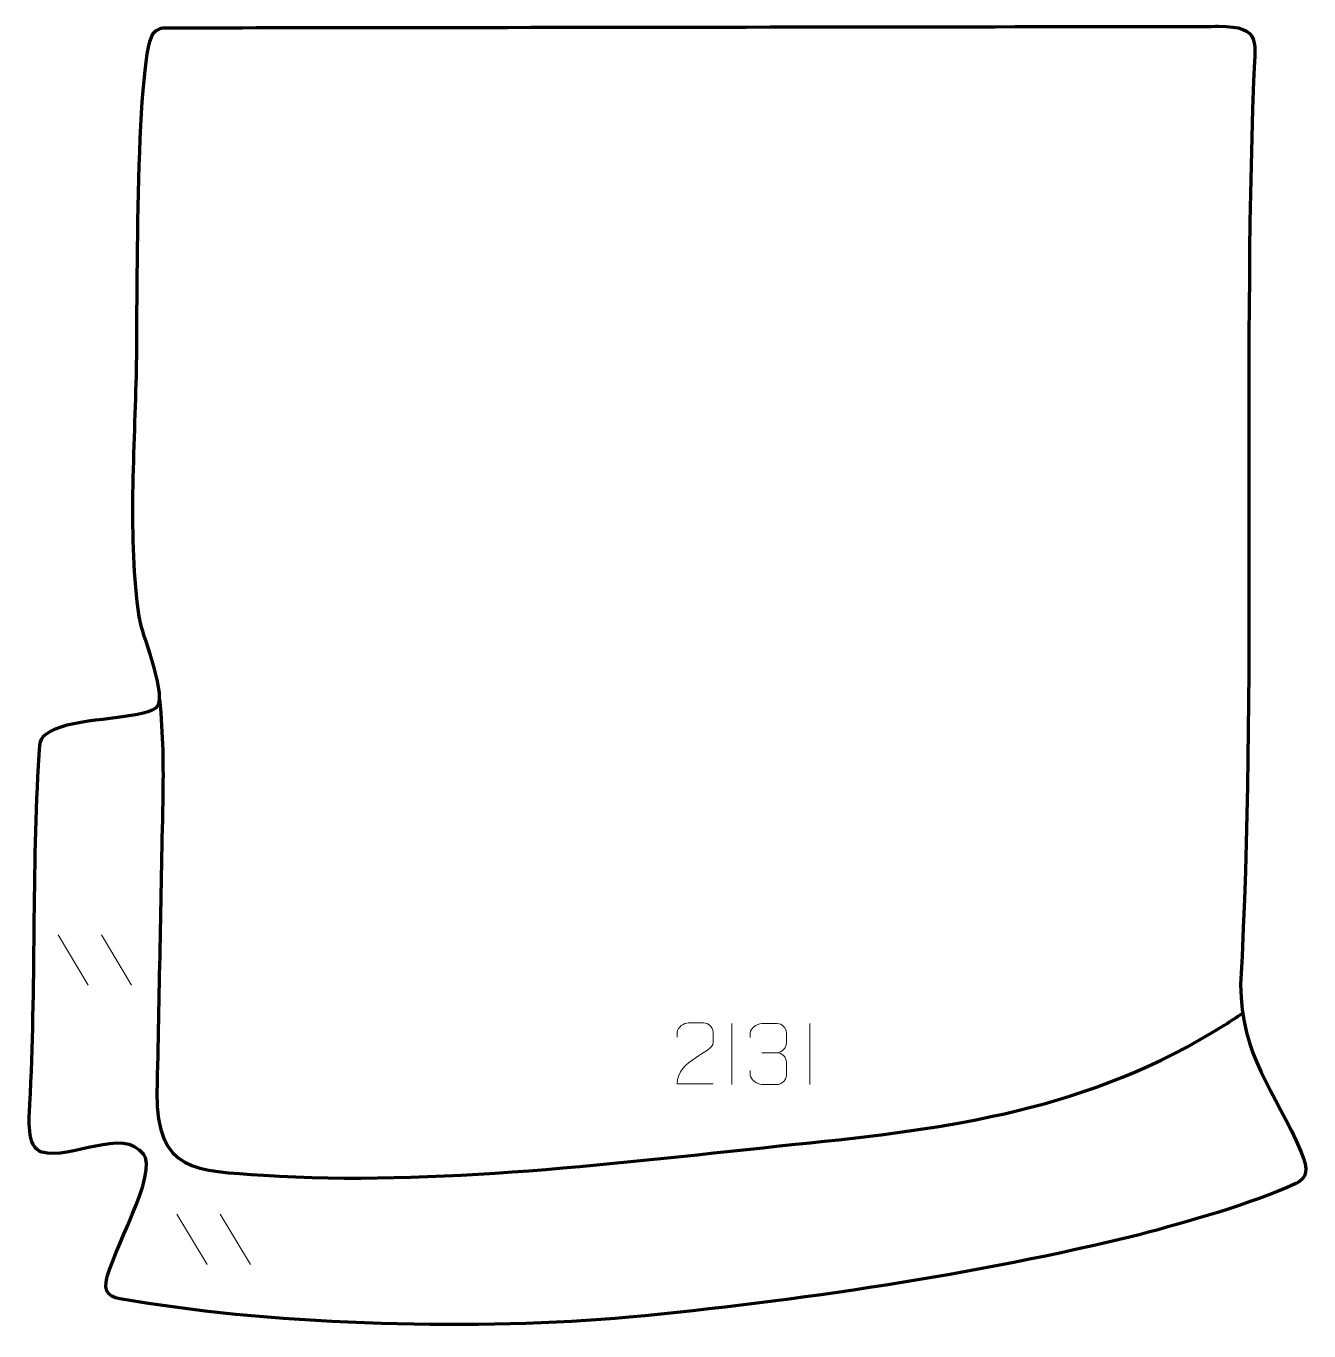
# Model space of a CAD drawing. Header units: millimetres. Extents: x -567 to -42, y 251 to 785.
import ezdxf

# ---------------------------------------------------------------- set-up
doc = ezdxf.new("R2010")
doc.units = ezdxf.units.MM
doc.header["$MEASUREMENT"] = 0
doc.layers.add('layer 2', color=7, linetype='Continuous')
doc.layers.add('layer 3', color=7, linetype='Continuous')

msp = doc.modelspace()

# ---------------------------------------------------------------- linework, layer by layer
at = {"layer": 'layer 2', "color": 142, "lineweight": 158}
msp.add_open_spline([(-512.457, 509.8243), (-511.0567, 494.3792), (-510.8761, 483.231), (-511.1845, 467.7538), (-511.1845, 467.7538), (-511.9751, 428.0687), (-512.7149, 388.3834), (-513.5371, 348.6988), (-513.5371, 348.6988), (-513.7607, 316.0755), (-497.5417, 316.7821), (-469.9228, 314.9244), (-469.9228, 314.9244), (-400.4795, 310.2536), (-322.2191, 320.241), (-252.2151, 327.5514), (-252.2151, 327.5514), (-188.5681, 334.0451), (-131.9034, 341.5211), (-76.4941, 376.4782), (-76.4941, 376.4782), (-74.128, 378.0086), (-71.7621, 379.5391), (-69.3947, 381.0674)], degree=3, knots=[0, 0, 0, 0, 0.14285714, 0.14285714, 0.14285714, 0.14285714, 0.28571429, 0.28571429, 0.28571429, 0.28571429, 0.42857143, 0.42857143, 0.42857143, 0.42857143, 0.57142857, 0.57142857, 0.57142857, 0.57142857, 0.71428571, 0.71428571, 0.71428571, 0.71428571, 1, 1, 1, 1], dxfattribs=at)
at = {"layer": 'layer 2', "color": 250, "lineweight": 9}
for points in [[(-554.0154, 413.2415), (-554.0154, 413.2415), (-541.6511, 392.6972), (-541.6511, 392.6972)], [(-536.2855, 413.2415), (-536.2855, 413.2415), (-523.9212, 392.6972), (-523.9212, 392.6972)], [(-278.3276, 376.9642), (-278.3276, 376.9642), (-278.3276, 351.9901), (-278.3276, 351.9901)], [(-246.3276, 376.9642), (-246.3276, 376.9642), (-246.3276, 351.9901), (-246.3276, 351.9901)], [(-265.9825, 365.0244), (-265.9825, 365.0244), (-259.7861, 365.0244), (-259.7861, 365.0244)], [(-505.3321, 298.9414), (-505.3321, 298.9414), (-492.9678, 278.3971), (-492.9678, 278.3971)], [(-487.6022, 298.9414), (-487.6022, 298.9414), (-475.2379, 278.3971), (-475.2379, 278.3971)]]:
    msp.add_open_spline(points, degree=3, dxfattribs=at)
for points, knots in [([(-285.9069, 352.2871), (-290.8213, 352.2874), (-295.7357, 352.2874), (-300.6498, 352.2871), (-300.6498, 352.2871), (-300.6498, 362.2194), (-285.9988, 364.8606), (-285.9069, 369.1709), (-285.9069, 369.1709), (-285.9072, 370.595), (-285.9072, 372.0187), (-285.9069, 373.442), (-285.9069, 373.442), (-285.9238, 375.5191), (-288.0466, 377.2439), (-289.7176, 377.2612), (-289.7176, 377.2612), (-291.7908, 377.2608), (-293.8637, 377.2608), (-295.9361, 377.2612), (-295.9361, 377.2612), (-297.7582, 377.2777), (-300.5829, 375.4856), (-300.6498, 373.392), (-300.6498, 373.392), (-300.6498, 373.392), (-300.6498, 371.3372), (-300.6498, 371.3372)], [0, 0, 0, 0, 0.125, 0.125, 0.125, 0.125, 0.25, 0.25, 0.25, 0.25, 0.375, 0.375, 0.375, 0.375, 0.5, 0.5, 0.5, 0.5, 0.625, 0.625, 0.625, 0.625, 0.75, 0.75, 0.75, 0.75, 1, 1, 1, 1]), ([(-270.6922, 371.2696), (-270.6922, 371.2696), (-270.6922, 373.1268), (-270.6922, 373.1268), (-270.6922, 373.1268), (-270.7065, 374.8687), (-268.042, 376.9868), (-265.9829, 376.9641), (-265.9829, 376.9641), (-263.9188, 376.9641), (-261.8548, 376.9641), (-259.7911, 376.9641), (-259.7911, 376.9641), (-257.5966, 376.9729), (-255.9983, 375.1261), (-255.9539, 373.214), (-255.9539, 373.214), (-255.9543, 371.7789), (-255.9543, 370.3438), (-255.9539, 368.9083), (-255.9539, 368.9083), (-256.0025, 367.2548), (-257.6051, 365.0248), (-259.8034, 365.0348), (-259.8034, 365.0348), (-257.5997, 365.0236), (-255.9917, 363.2204), (-255.9377, 361.1609), (-255.9377, 361.1609), (-255.9381, 359.3762), (-255.9381, 357.5915), (-255.9377, 355.8064), (-255.9377, 355.8064), (-255.9276, 353.745), (-257.9825, 351.9819), (-259.8034, 351.99), (-259.8034, 351.99), (-261.8687, 351.9903), (-263.9339, 351.9903), (-265.9995, 351.99), (-265.9995, 351.99), (-268.1681, 352.0015), (-270.6991, 354.4017), (-270.7177, 355.8635), (-270.7177, 355.8635), (-270.7177, 355.8635), (-270.7177, 357.7721), (-270.7177, 357.7721)], [0, 0, 0, 0, 0.07692308, 0.07692308, 0.07692308, 0.07692308, 0.15384615, 0.15384615, 0.15384615, 0.15384615, 0.23076923, 0.23076923, 0.23076923, 0.23076923, 0.30769231, 0.30769231, 0.30769231, 0.30769231, 0.38461538, 0.38461538, 0.38461538, 0.38461538, 0.46153846, 0.46153846, 0.46153846, 0.46153846, 0.53846154, 0.53846154, 0.53846154, 0.53846154, 0.61538462, 0.61538462, 0.61538462, 0.61538462, 0.69230769, 0.69230769, 0.69230769, 0.69230769, 0.76923077, 0.76923077, 0.76923077, 0.76923077, 0.84615385, 0.84615385, 0.84615385, 0.84615385, 1, 1, 1, 1])]:
    msp.add_open_spline(points, degree=3, knots=knots, dxfattribs=at)
at = {"layer": 'layer 3', "color": 242, "lineweight": 158}
msp.add_open_spline([(-511.085, 784.4811), (-512.8968, 783.9817), (-514.3903, 783.2068), (-515.167, 782.0003), (-515.167, 782.0003), (-522.3072, 770.9072), (-521.5628, 665.2952), (-521.8667, 644.9872), (-521.8667, 644.9872), (-522.5562, 613.0587), (-525.4594, 574.7233), (-520.8024, 543.5829), (-520.8024, 543.5829), (-520.8024, 543.5829), (-520.1657, 540.4132), (-520.1657, 540.4132), (-520.1657, 540.4132), (-519.0672, 534.9449), (-508.7602, 509.6733), (-513.8452, 506.2036), (-513.8452, 506.2036), (-520.6686, 501.548), (-543.4549, 502.4222), (-555.0619, 497.5753), (-555.0619, 497.5753), (-561.5481, 494.5948), (-561.3113, 493.1218), (-561.7147, 486.9067), (-561.7147, 486.9067), (-564.7428, 439.2995), (-562.9189, 391.6645), (-565.5446, 344.0068), (-565.5446, 344.0068), (-565.831, 338.8076), (-567.0889, 326.2358), (-560.5927, 324.3077), (-560.5927, 324.3077), (-548.9509, 320.8523), (-527.5678, 334.829), (-518.8727, 323.3504), (-518.8727, 323.3504), (-518.8727, 323.3504), (-518.179, 322.1017), (-518.179, 322.1017), (-518.179, 322.1017), (-514.7474, 311.2416), (-535.1893, 277.6551), (-534.4821, 269.1943), (-534.4821, 269.1943), (-534.0754, 264.3301), (-527.7438, 264.1738), (-523.6868, 263.4918), (-523.6868, 263.4918), (-463.0151, 253.292), (-380.5353, 251.1817), (-320.3291, 256.7531), (-320.3291, 256.7531), (-251.1306, 263.4522), (-179.0395, 273.9454), (-111.5199, 290.5007), (-111.5199, 290.5007), (-91.6108, 295.8944), (-65.9909, 303.0006), (-47.4845, 311.4648), (-47.4845, 311.4648), (-42.7937, 313.8146), (-42.0935, 316.7805), (-45.2923, 324.3792), (-45.2923, 324.3792), (-55.979, 349.7655), (-69.9598, 363.3208), (-70.0229, 392.9749), (-70.0229, 392.9749), (-63.5062, 516.6497), (-69.204, 639.7277), (-64.79, 762.6914), (-64.79, 762.6914), (-64.2253, 778.4247), (-60.7907, 785.1642), (-79.2288, 785.0731), (-79.2288, 785.0731), (-97.6669, 784.9821), (-511.085, 784.4811), (-511.085, 784.4811)], degree=3, knots=[0, 0, 0, 0, 0.04545455, 0.04545455, 0.04545455, 0.04545455, 0.09090909, 0.09090909, 0.09090909, 0.09090909, 0.13636364, 0.13636364, 0.13636364, 0.13636364, 0.18181818, 0.18181818, 0.18181818, 0.18181818, 0.22727273, 0.22727273, 0.22727273, 0.22727273, 0.27272727, 0.27272727, 0.27272727, 0.27272727, 0.31818182, 0.31818182, 0.31818182, 0.31818182, 0.36363636, 0.36363636, 0.36363636, 0.36363636, 0.40909091, 0.40909091, 0.40909091, 0.40909091, 0.45454545, 0.45454545, 0.45454545, 0.45454545, 0.5, 0.5, 0.5, 0.5, 0.54545455, 0.54545455, 0.54545455, 0.54545455, 0.59090909, 0.59090909, 0.59090909, 0.59090909, 0.63636364, 0.63636364, 0.63636364, 0.63636364, 0.68181818, 0.68181818, 0.68181818, 0.68181818, 0.72727273, 0.72727273, 0.72727273, 0.72727273, 0.77272727, 0.77272727, 0.77272727, 0.77272727, 0.81818182, 0.81818182, 0.81818182, 0.81818182, 0.86363636, 0.86363636, 0.86363636, 0.86363636, 0.90909091, 0.90909091, 0.90909091, 0.90909091, 1, 1, 1, 1], dxfattribs=at)

doc.saveas('drawing.dxf')
